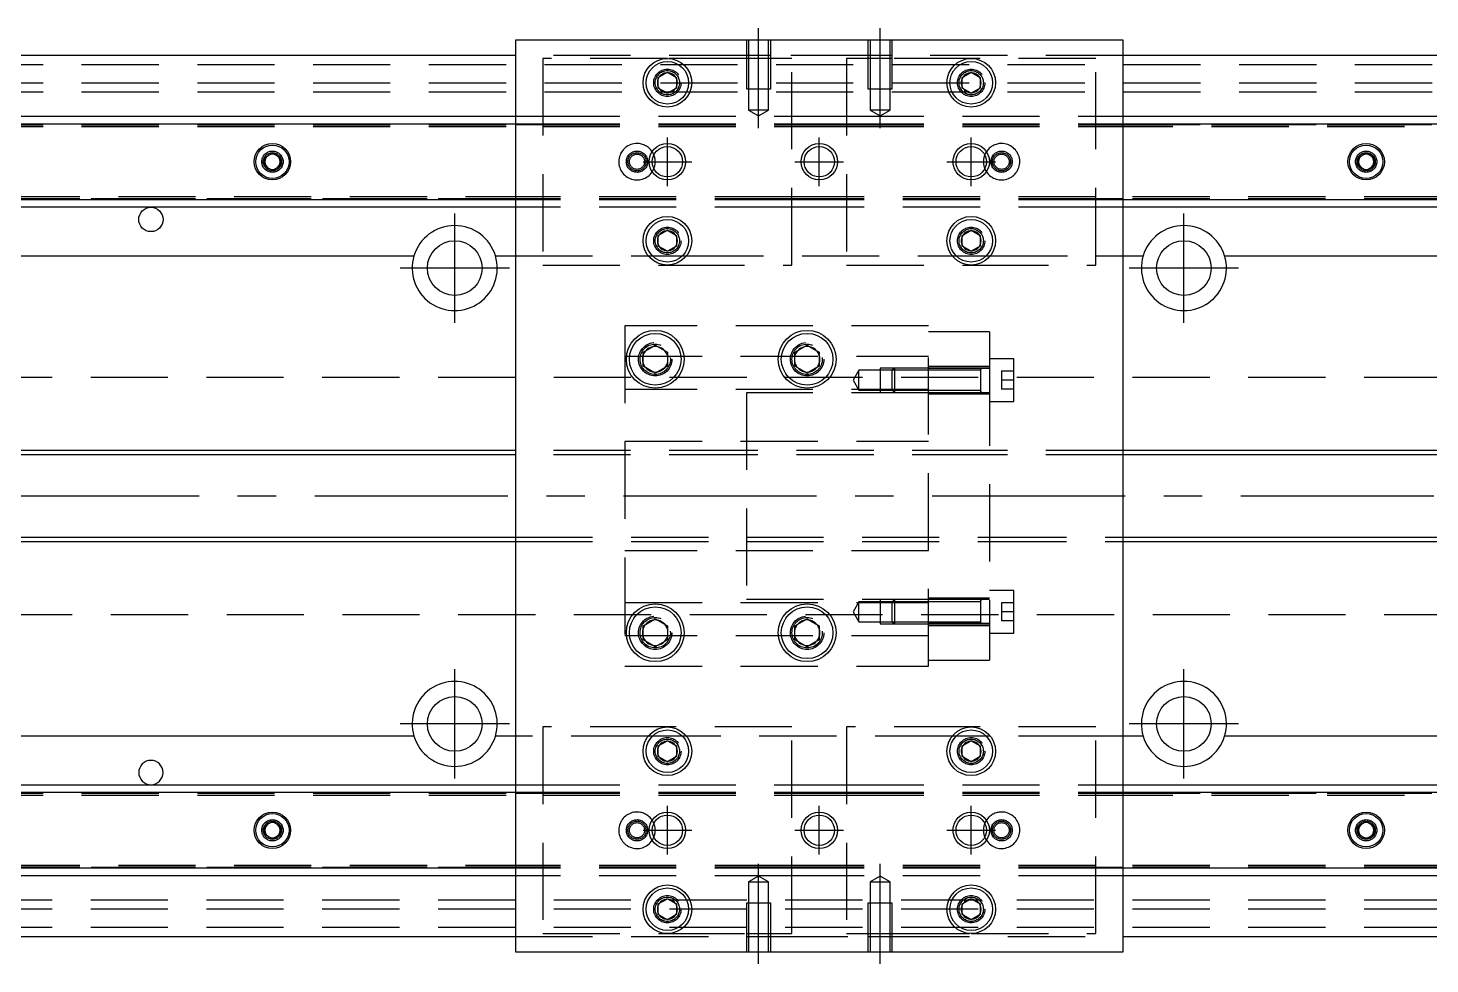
# Model space of a CAD drawing. Extents: x -11 to 902, y -261 to 77.
# Drawn here: x 219.8 to 450.5, y -77 to 77 of the extents above; entities that cross this region are included whole.
import ezdxf

# ---------------------------------------------------------------- set-up
doc = ezdxf.new("R2010")
doc.units = 0
doc.linetypes.add('CENTER', pattern=[50.8, 31.75, -6.35, 6.35, -6.35])
doc.linetypes.add('DASHED', pattern=[19.05, 12.7, -6.35])
doc.layers.get('0').update_dxf_attribs({"linetype": 'CONTINUOUS'})
doc.layers.add('CENTER', color=1, linetype='CENTER')

msp = doc.modelspace()

# ---------------------------------------------------------------- linework, layer by layer
at = {"color": 7, "linetype": 'CONTINUOUS'}
for p, q in [((400, 75), (300, 75)), ((300, 75), (300, -75)), ((400, -75), (400, 75)), ((300, 72.5), (0, 72.5)), ((700, 72.5), (400, 72.5)), ((323.5, 68.866026), (325, 69.73205)), ((325, 69.73205), (326.5, 68.866026)), ((373.5, 68.866026), (375, 69.73205)), ((375, 69.73205), (376.5, 68.866026)), ((323.5, 67.133974), (323.5, 68.866026)), ((325, 66.26795), (323.5, 67.133974)), ((326.5, 67.133974), (325, 66.26795)), ((326.5, 68.866026), (326.5, 67.133974)), ((373.5, 67.133974), (373.5, 68.866026)), ((375, 66.26795), (373.5, 67.133974)), ((376.5, 67.133974), (375, 66.26795)), ((376.5, 68.866026), (376.5, 67.133974)), ((0, 62.5), (300, 62.5)), ((400, 62.5), (700, 62.5)), ((0, 61.247728), (300, 61.247728)), ((400, 61.247728), (700, 61.247728)), ((258.75, 55.721688), (260, 56.443376)), ((258.75, 54.278312), (258.75, 55.721688)), ((260, 56.443376), (261.25, 55.721688)), ((261.25, 55.721688), (261.25, 54.278312)), ((438.75, 55.721688), (440, 56.443376)), ((438.75, 54.278312), (438.75, 55.721688)), ((440, 56.443376), (441.25, 55.721688)), ((441.25, 55.721688), (441.25, 54.278312)), ((260, 53.556624), (258.75, 54.278312)), ((261.25, 54.278312), (260, 53.556624)), ((440, 53.556624), (438.75, 54.278312)), ((441.25, 54.278312), (440, 53.556624)), ((300, 48.752272), (0, 48.752272)), ((700, 48.752272), (400, 48.752272)), ((300, 47.5), (0, 47.5)), ((700, 47.5), (400, 47.5)), ((323.5, 42.866026), (325, 43.73205)), ((323.5, 41.133974), (323.5, 42.866026)), ((325, 43.73205), (326.5, 42.866026)), ((326.5, 42.866026), (326.5, 41.133974)), ((373.5, 42.866026), (375, 43.73205)), ((373.5, 41.133974), (373.5, 42.866026)), ((375, 43.73205), (376.5, 42.866026)), ((376.5, 42.866026), (376.5, 41.133974)), ((176.708204, 39.5), (283.291796, 39.5)), ((296.708204, 39.5), (300, 39.5)), ((325, 40.26795), (323.5, 41.133974)), ((326.5, 41.133974), (325, 40.26795)), ((375, 40.26795), (373.5, 41.133974)), ((376.5, 41.133974), (375, 40.26795)), ((400, 39.5), (403.291796, 39.5)), ((416.708204, 39.5), (523.291796, 39.5)), ((321, 23.6547), (323, 24.809402)), ((321, 21.3453), (321, 23.6547)), ((323, 24.809402), (325, 23.6547)), ((325, 23.6547), (325, 21.3453)), ((346, 23.6547), (348, 24.809402)), ((346, 21.3453), (346, 23.6547)), ((348, 24.809402), (350, 23.6547)), ((350, 23.6547), (350, 21.3453)), ((323, 20.190598), (321, 21.3453)), ((325, 21.3453), (323, 20.190598)), ((348, 20.190598), (346, 21.3453)), ((350, 21.3453), (348, 20.190598)), ((300, 7.5), (40.5, 7.5)), ((650, 7.5), (400, 7.5)), ((40.5, -7.5), (300, -7.5)), ((400, -7.5), (650, -7.5)), ((321, -21.3453), (323, -20.190598)), ((323, -20.190598), (325, -21.3453)), ((346, -21.3453), (348, -20.190598)), ((348, -20.190598), (350, -21.3453)), ((321, -23.6547), (321, -21.3453)), ((325, -21.3453), (325, -23.6547)), ((346, -23.6547), (346, -21.3453)), ((350, -21.3453), (350, -23.6547)), ((323, -24.809402), (321, -23.6547)), ((325, -23.6547), (323, -24.809402)), ((348, -24.809402), (346, -23.6547)), ((350, -23.6547), (348, -24.809402)), ((283.291796, -39.5), (176.708204, -39.5)), ((300, -39.5), (296.708204, -39.5)), ((323.5, -41.133974), (325, -40.26795)), ((323.5, -42.866026), (323.5, -41.133974)), ((325, -40.26795), (326.5, -41.133974)), ((326.5, -41.133974), (326.5, -42.866026)), ((373.5, -41.133974), (375, -40.26795)), ((373.5, -42.866026), (373.5, -41.133974)), ((375, -40.26795), (376.5, -41.133974)), ((376.5, -41.133974), (376.5, -42.866026)), ((403.291796, -39.5), (400, -39.5)), ((523.291796, -39.5), (416.708204, -39.5)), ((325, -43.73205), (323.5, -42.866026)), ((326.5, -42.866026), (325, -43.73205)), ((375, -43.73205), (373.5, -42.866026)), ((376.5, -42.866026), (375, -43.73205)), ((0, -47.5), (300, -47.5)), ((400, -47.5), (700, -47.5)), ((0, -48.752272), (300, -48.752272)), ((400, -48.752272), (700, -48.752272)), ((258.75, -54.278312), (260, -53.556624)), ((258.75, -55.721688), (258.75, -54.278312)), ((260, -53.556624), (261.25, -54.278312)), ((261.25, -54.278312), (261.25, -55.721688)), ((438.75, -54.278312), (440, -53.556624)), ((438.75, -55.721688), (438.75, -54.278312)), ((440, -53.556624), (441.25, -54.278312)), ((441.25, -54.278312), (441.25, -55.721688)), ((260, -56.443376), (258.75, -55.721688)), ((261.25, -55.721688), (260, -56.443376)), ((440, -56.443376), (438.75, -55.721688)), ((441.25, -55.721688), (440, -56.443376)), ((300, -61.247728), (0, -61.247728)), ((700, -61.247728), (400, -61.247728)), ((300, -62.5), (0, -62.5)), ((700, -62.5), (400, -62.5)), ((323.5, -67.133974), (325, -66.26795)), ((325, -66.26795), (326.5, -67.133974)), ((373.5, -67.133974), (375, -66.26795)), ((375, -66.26795), (376.5, -67.133974)), ((323.5, -68.866026), (323.5, -67.133974)), ((325, -69.73205), (323.5, -68.866026)), ((326.5, -68.866026), (325, -69.73205)), ((326.5, -67.133974), (326.5, -68.866026)), ((373.5, -68.866026), (373.5, -67.133974)), ((375, -69.73205), (373.5, -68.866026)), ((376.5, -68.866026), (375, -69.73205)), ((376.5, -67.133974), (376.5, -68.866026)), ((0, -72.5), (300, -72.5)), ((400, -72.5), (700, -72.5)), ((300, -75), (400, -75))]:
    msp.add_line(p, q, dxfattribs=at)
at = {"color": 3, "linetype": 'DASHED'}
for p, q in [((338.000006, 75), (338.000006, 67)), ((338.35, 75), (338.35, 67)), ((341.65, 67), (341.65, 75)), ((341.999994, 67), (341.999994, 75)), ((358.000006, 75), (358.000006, 67)), ((358.35, 75), (358.35, 67)), ((361.65, 67), (361.65, 75)), ((361.999994, 67), (361.999994, 75)), ((338.000006, 72.5), (300, 72.5)), ((304.5, 72), (304.5, 38)), ((325, 72), (304.5, 72)), ((338.000006, 72), (325, 72)), ((341.999994, 72.5), (338.000006, 72.5)), ((341.999994, 72), (338.000006, 72)), ((358.000006, 72.5), (341.999994, 72.5)), ((345.5, 72), (341.999994, 72)), ((345.5, 38), (345.5, 72)), ((354.5, 72), (354.5, 38)), ((358.000006, 72), (354.5, 72)), ((361.999994, 72.5), (358.000006, 72.5)), ((361.999994, 72), (358.000006, 72)), ((400, 72.5), (361.999994, 72.5)), ((375, 72), (361.999994, 72)), ((395.5, 72), (375, 72)), ((395.5, 38), (395.5, 72)), ((0, 71), (700, 71)), ((0, 68), (700, 68)), ((326.973226, 68.326156), (327, 68)), ((338.000006, 67), (341.999994, 67)), ((338.35, 67), (338.35, 63.5)), ((341.65, 63.5), (341.65, 67)), ((358.000006, 67), (361.999994, 67)), ((358.35, 67), (358.35, 63.5)), ((361.65, 63.5), (361.65, 67)), ((376.973226, 68.326156), (377, 68)), ((0, 66.5), (700, 66.5)), ((300, 62.5), (304.5, 62.5)), ((304.5, 62.5), (345.5, 62.5)), ((341.65, 63.5), (338.35, 63.5)), ((338.35, 63.5), (340, 62.547372)), ((340, 62.547372), (341.65, 63.5)), ((345.5, 62.5), (354.5, 62.5)), ((354.5, 62.5), (395.5, 62.5)), ((361.65, 63.5), (358.35, 63.5)), ((358.35, 63.5), (360, 62.547372)), ((360, 62.547372), (361.65, 63.5)), ((395.5, 62.5), (400, 62.5)), ((0, 61.1147), (300, 61.1147)), ((0, 61.1), (304.5, 61.1)), ((0, 60.8), (304.5, 60.8)), ((300, 61.247728), (304.5, 61.247728)), ((300, 61.1147), (304.5, 61.1147)), ((304.5, 61.247728), (345.5, 61.247728)), ((304.5, 61.1147), (345.5, 61.1147)), ((304.5, 61.1), (345.5, 61.1)), ((304.5, 60.8), (345.5, 60.8)), ((345.5, 61.247728), (354.5, 61.247728)), ((345.5, 61.1147), (354.5, 61.1147)), ((345.5, 61.1), (354.5, 61.1)), ((345.5, 60.8), (354.5, 60.8)), ((354.5, 61.247728), (395.5, 61.247728)), ((354.5, 61.1147), (395.5, 61.1147)), ((354.5, 61.1), (395.5, 61.1)), ((354.5, 60.8), (395.5, 60.8)), ((395.5, 61.247728), (400, 61.247728)), ((395.5, 61.1147), (400, 61.1147)), ((395.5, 61.1), (700, 61.1)), ((395.5, 60.8), (700, 60.8)), ((400, 61.1147), (700, 61.1147)), ((258.5, 55), (258.52041, 55.24661)), ((441.477374, 55.25955), (441.5, 55)), ((304.5, 49.2), (0, 49.2)), ((304.5, 48.9), (0, 48.9)), ((300, 48.8853), (0, 48.8853)), ((304.5, 48.8853), (300, 48.8853)), ((304.5, 48.752272), (300, 48.752272)), ((345.5, 49.2), (304.5, 49.2)), ((345.5, 48.9), (304.5, 48.9)), ((345.5, 48.8853), (304.5, 48.8853)), ((345.5, 48.752272), (304.5, 48.752272)), ((354.5, 49.2), (345.5, 49.2)), ((354.5, 48.9), (345.5, 48.9)), ((354.5, 48.8853), (345.5, 48.8853)), ((354.5, 48.752272), (345.5, 48.752272)), ((395.5, 49.2), (354.5, 49.2)), ((395.5, 48.9), (354.5, 48.9)), ((395.5, 48.8853), (354.5, 48.8853)), ((395.5, 48.752272), (354.5, 48.752272)), ((700, 49.2), (395.5, 49.2)), ((700, 48.9), (395.5, 48.9)), ((400, 48.8853), (395.5, 48.8853)), ((400, 48.752272), (395.5, 48.752272)), ((700, 48.8853), (400, 48.8853)), ((304.5, 47.5), (300, 47.5)), ((345.5, 47.5), (304.5, 47.5)), ((354.5, 47.5), (345.5, 47.5)), ((395.5, 47.5), (354.5, 47.5)), ((400, 47.5), (395.5, 47.5)), ((326.973226, 42.326156), (327, 42)), ((373, 42), (373.030168, 42.346066)), ((300, 39.5), (321.877502, 39.5)), ((321.877502, 39.5), (322.55051, 39.5)), ((322.55051, 39.5), (327.44949, 39.5)), ((327.44949, 39.5), (328.122498, 39.5)), ((328.122498, 39.5), (371.877502, 39.5)), ((371.877502, 39.5), (372.55051, 39.5)), ((372.55051, 39.5), (377.44949, 39.5)), ((377.44949, 39.5), (378.122498, 39.5)), ((378.122498, 39.5), (395.5, 39.5)), ((395.5, 39.5), (400, 39.5)), ((304.5, 38), (325, 38)), ((325, 38), (345.5, 38)), ((354.5, 38), (375, 38)), ((375, 38), (395.5, 38)), ((318, 28), (318, -28)), ((368, 28), (318, 28)), ((368, -28), (368, 28)), ((378, 27), (368, 27)), ((378, 27), (378, 20.976176)), ((318, 23), (368, 23)), ((325.483582, 22.786038), (325.5, 22.5)), ((350.483582, 22.786038), (350.5, 22.5)), ((360, 21.052554), (360, 17.052564)), ((362.35, 21.052554), (360, 21.052554)), ((362.35, 21.052558), (362, 20.702558)), ((362.35, 21.052558), (362.35, 17.052558)), ((368, 21.052554), (362.35, 21.052554)), ((378, 21.302558), (368, 21.302558)), ((376.605, 21.052558), (368, 21.052556)), ((378, 20.976176), (368, 20.976176)), ((378, 21.052558), (376.595, 21.052558)), ((376.6, 17.052554), (376.6, 21.052564)), ((376.6, 17.052554), (376.6, 21.052564)), ((376.6, 20.702558), (376.6, 21.052564)), ((376.6, 20.836098), (376.6, 21.052558)), ((376.6, 21.052558), (376.6, 20.835892)), ((376.6, 17.26902), (376.6, 20.836098)), ((382, 22.552558), (378, 22.552558)), ((378, 20.976176), (378, -20.976176)), ((382, 15.552558), (382, 22.552558)), ((700, 19.5), (61.969694, 19.5)), ((356.5, 20.702558), (355.547372, 19.052558)), ((355.547372, 19.052558), (356.5, 17.402558)), ((356.5, 17.402558), (356.5, 20.702558)), ((360, 20.702558), (356.5, 20.702558)), ((362, 20.702558), (360, 20.702558)), ((362, 17.402558), (362, 20.702558)), ((368, 20.702558), (362, 20.702558)), ((368, 20.702558), (362, 20.702558)), ((376.6, 20.702558), (368, 20.702558)), ((376.6, 17.402558), (376.6, 20.702558)), ((380, 20.552558), (380, 19.052558)), ((382, 20.552558), (380, 20.552558)), ((382, 19.052558), (380, 19.052558)), ((380, 19.052558), (380, 17.552558)), ((368, 17.5), (318, 17.5)), ((338, 17), (338, -17)), ((368, 17), (338, 17)), ((356.5, 17.402558), (360, 17.402558)), ((360, 17.402558), (362, 17.402558)), ((360, 17.052564), (362.35, 17.052564)), ((362, 17.402558), (368, 17.402558)), ((362, 17.402558), (362.35, 17.052558)), ((362, 17.402558), (368, 17.402558)), ((362.35, 17.052564), (368, 17.052564)), ((368, 17.402558), (376.6, 17.402558)), ((368, 17.052562), (376.605, 17.052558)), ((368, 16.802558), (378, 16.802558)), ((376.595, 17.052558), (378, 17.052558)), ((376.6, 17.052554), (376.6, 17.402558)), ((376.6, 17.269268), (376.6, 17.052558)), ((376.6, 17.052558), (376.6, 17.26902)), ((382, 17.552558), (380, 17.552558)), ((378, 15.552558), (382, 15.552558)), ((338, 7.5), (300, 7.5)), ((318, 9), (368, 9)), ((378, 7.5), (338, 7.5)), ((400, 7.5), (378, 7.5)), ((338, 6.75), (300, 6.75)), ((378, 6.75), (338, 6.75)), ((400, 6.75), (378, 6.75)), ((300, -6.75), (338, -6.75)), ((338, -6.75), (378, -6.75)), ((378, -6.75), (400, -6.75)), ((300, -7.5), (338, -7.5)), ((368, -9), (318, -9)), ((338, -7.5), (378, -7.5)), ((378, -7.5), (400, -7.5)), ((382, -15.552558), (378, -15.552558)), ((382, -22.552558), (382, -15.552558)), ((318, -17.5), (368, -17.5)), ((338, -17), (368, -17)), ((356.5, -17.402558), (355.547372, -19.052558)), ((356.5, -20.702558), (356.5, -17.402558)), ((360, -17.402558), (356.5, -17.402558)), ((360, -17.052564), (360, -21.052554)), ((362.35, -17.052564), (360, -17.052564)), ((362, -17.402558), (360, -17.402558)), ((362.35, -17.052558), (362, -17.402558)), ((362, -20.702558), (362, -17.402558)), ((368, -17.402558), (362, -17.402558)), ((368, -17.402558), (362, -17.402558)), ((362.35, -17.052558), (362.35, -21.052558)), ((368, -17.052564), (362.35, -17.052564)), ((378, -16.802558), (368, -16.802558)), ((376.605, -17.052558), (368, -17.052562)), ((376.6, -17.402558), (368, -17.402558)), ((378, -17.052558), (376.595, -17.052558)), ((376.6, -21.052564), (376.6, -17.052554)), ((376.6, -17.402558), (376.6, -17.052554)), ((376.6, -17.26902), (376.6, -17.052558)), ((376.6, -17.052558), (376.6, -17.269226)), ((376.6, -20.836098), (376.6, -17.26902)), ((376.6, -20.702558), (376.6, -17.402558)), ((380, -17.552558), (380, -19.052558)), ((382, -17.552558), (380, -17.552558)), ((61.969694, -19.5), (700, -19.5)), ((355.547372, -19.052558), (356.5, -20.702558)), ((356.5, -20.702558), (360, -20.702558)), ((360, -20.702558), (362, -20.702558)), ((362, -20.702558), (368, -20.702558)), ((362, -20.702558), (362.35, -21.052558)), ((362, -20.702558), (368, -20.702558)), ((368, -20.702558), (376.6, -20.702558)), ((376.6, -21.052564), (376.6, -20.702558)), ((382, -19.052558), (380, -19.052558)), ((380, -19.052558), (380, -20.552558)), ((382, -20.552558), (380, -20.552558)), ((368, -23), (318, -23)), ((325.483582, -22.213962), (325.5, -22.5)), ((350.483582, -22.213962), (350.5, -22.5)), ((360, -21.052554), (362.35, -21.052554)), ((362.35, -21.052554), (368, -21.052554)), ((378, -20.976176), (368, -20.976176)), ((378, -20.976176), (368, -20.976176)), ((368, -21.052556), (376.605, -21.052558)), ((368, -21.302558), (378, -21.302558)), ((376.595, -21.052558), (378, -21.052558)), ((376.6, -20.83585), (376.6, -21.052558)), ((376.6, -21.052558), (376.6, -20.836098)), ((378, -20.976176), (378, -27)), ((378, -22.552558), (382, -22.552558)), ((368, -27), (378, -27)), ((318, -28), (368, -28)), ((304.5, -38), (304.5, -72)), ((325, -38), (304.5, -38)), ((345.5, -38), (325, -38)), ((345.5, -72), (345.5, -38)), ((375, -38), (354.5, -38)), ((354.5, -38), (354.5, -72)), ((395.5, -38), (375, -38)), ((395.5, -72), (395.5, -38)), ((321.877502, -39.5), (300, -39.5)), ((322.55051, -39.5), (321.877502, -39.5)), ((327.44949, -39.5), (322.55051, -39.5)), ((328.122498, -39.5), (327.44949, -39.5)), ((371.877502, -39.5), (328.122498, -39.5)), ((372.55051, -39.5), (371.877502, -39.5)), ((377.44949, -39.5), (372.55051, -39.5)), ((378.122498, -39.5), (377.44949, -39.5)), ((395.5, -39.5), (378.122498, -39.5)), ((400, -39.5), (395.5, -39.5)), ((326.973226, -41.673844), (327, -42)), ((376.973226, -41.673844), (377, -42)), ((300, -47.5), (304.5, -47.5)), ((304.5, -47.5), (345.5, -47.5)), ((345.5, -47.5), (354.5, -47.5)), ((354.5, -47.5), (395.5, -47.5)), ((395.5, -47.5), (400, -47.5)), ((0, -48.8853), (300, -48.8853)), ((0, -48.9), (304.5, -48.9)), ((0, -49.2), (304.5, -49.2)), ((300, -48.752272), (304.5, -48.752272)), ((300, -48.8853), (304.5, -48.8853)), ((304.5, -48.752272), (345.5, -48.752272)), ((304.5, -48.8853), (345.5, -48.8853)), ((304.5, -48.9), (345.5, -48.9)), ((304.5, -49.2), (345.5, -49.2)), ((345.5, -48.752272), (354.5, -48.752272)), ((345.5, -48.8853), (354.5, -48.8853)), ((345.5, -48.9), (354.5, -48.9)), ((345.5, -49.2), (354.5, -49.2)), ((354.5, -48.752272), (395.5, -48.752272)), ((354.5, -48.8853), (395.5, -48.8853)), ((354.5, -48.9), (395.5, -48.9)), ((354.5, -49.2), (395.5, -49.2)), ((395.5, -48.752272), (400, -48.752272)), ((395.5, -48.8853), (400, -48.8853)), ((395.5, -48.9), (700, -48.9)), ((395.5, -49.2), (700, -49.2)), ((400, -48.8853), (700, -48.8853)), ((258.5, -55), (258.52041, -54.75339)), ((441.477374, -54.74045), (441.5, -55)), ((304.5, -60.8), (0, -60.8)), ((304.5, -61.1), (0, -61.1)), ((300, -61.1147), (0, -61.1147)), ((304.5, -61.1147), (300, -61.1147)), ((304.5, -61.247728), (300, -61.247728)), ((345.5, -60.8), (304.5, -60.8)), ((345.5, -61.1), (304.5, -61.1)), ((345.5, -61.1147), (304.5, -61.1147)), ((345.5, -61.247728), (304.5, -61.247728)), ((354.5, -60.8), (345.5, -60.8)), ((354.5, -61.1), (345.5, -61.1)), ((354.5, -61.1147), (345.5, -61.1147)), ((354.5, -61.247728), (345.5, -61.247728)), ((395.5, -60.8), (354.5, -60.8)), ((395.5, -61.1), (354.5, -61.1)), ((395.5, -61.1147), (354.5, -61.1147)), ((395.5, -61.247728), (354.5, -61.247728)), ((700, -60.8), (395.5, -60.8)), ((700, -61.1), (395.5, -61.1)), ((400, -61.1147), (395.5, -61.1147)), ((400, -61.247728), (395.5, -61.247728)), ((700, -61.1147), (400, -61.1147)), ((304.5, -62.5), (300, -62.5)), ((345.5, -62.5), (304.5, -62.5)), ((340, -62.547372), (338.35, -63.5)), ((338.35, -63.5), (340, -63.5)), ((338.35, -63.5), (338.35, -67)), ((341.65, -63.5), (340, -62.547372)), ((340, -63.5), (341.65, -63.5)), ((341.65, -67), (341.65, -63.5)), ((354.5, -62.5), (345.5, -62.5)), ((395.5, -62.5), (354.5, -62.5)), ((360, -62.547372), (358.35, -63.5)), ((358.35, -63.5), (360, -63.5)), ((358.35, -63.5), (358.35, -67)), ((361.65, -63.5), (360, -62.547372)), ((360, -63.5), (361.65, -63.5)), ((361.65, -67), (361.65, -63.5)), ((400, -62.5), (395.5, -62.5)), ((700, -66.5), (0, -66.5)), ((700, -68), (0, -68)), ((326.973226, -67.673844), (327, -68)), ((341.999994, -67), (338.000006, -67)), ((338.000006, -67), (338.000006, -75)), ((338.35, -67), (338.35, -75)), ((341.65, -75), (341.65, -67)), ((341.999994, -75), (341.999994, -67)), ((361.999994, -67), (358.000006, -67)), ((358.000006, -67), (358.000006, -75)), ((358.35, -67), (358.35, -75)), ((361.65, -75), (361.65, -67)), ((361.999994, -75), (361.999994, -67)), ((376.973226, -67.673844), (377, -68)), ((700, -71), (0, -71)), ((300, -72.5), (338.000006, -72.5)), ((304.5, -72), (325, -72)), ((325, -72), (338.000006, -72)), ((338.000006, -72), (341.999994, -72)), ((338.000006, -72.5), (341.999994, -72.5)), ((341.999994, -72), (345.5, -72)), ((341.999994, -72.5), (358.000006, -72.5)), ((354.5, -72), (358.000006, -72)), ((358.000006, -72), (361.999994, -72)), ((358.000006, -72.5), (361.999994, -72.5)), ((361.999994, -72), (375, -72)), ((361.999994, -72.5), (400, -72.5)), ((375, -72), (395.5, -72))]:
    msp.add_line(p, q, dxfattribs=at)
at = {"color": 3, "linetype": 'CONTINUOUS'}
for p, q in [((300, 6.75), (40.5, 6.75)), ((650, 6.75), (400, 6.75)), ((40.5, -6.75), (300, -6.75)), ((400, -6.75), (650, -6.75))]:
    msp.add_line(p, q, dxfattribs=at)
at = {"color": 7, "linetype": 'CONTINUOUS'}
for centre, radius in [((325, 68), 4), ((375, 68), 4), ((325, 68), 3.5), ((375, 68), 3.5), ((260, 55), 3), ((260, 55), 2.75), ((350, 55), 3), ((440, 55), 3), ((440, 55), 2.75), ((325, 55), 2.5), ((350, 55), 2.5), ((375, 55), 2.5), ((240, 45.5), 2), ((325, 42), 4), ((325, 42), 3.5), ((375, 42), 4), ((375, 42), 3.5), ((290, 37.5), 4.5), ((410, 37.5), 4.5), ((323, 22.5), 4.75), ((323, 22.5), 4.25), ((348, 22.5), 4.75), ((348, 22.5), 4.25), ((323, -22.5), 4.75), ((323, -22.5), 4.25), ((348, -22.5), 4.75), ((348, -22.5), 4.25), ((290, -37.5), 4.5), ((410, -37.5), 4.5), ((325, -42), 4), ((325, -42), 3.5), ((375, -42), 4), ((375, -42), 3.5), ((260, -55), 3), ((260, -55), 2.75), ((325, -55), 2.5), ((350, -55), 3), ((350, -55), 2.5), ((375, -55), 2.5), ((440, -55), 3), ((440, -55), 2.75), ((325, -68), 4), ((325, -68), 3.5), ((375, -68), 4), ((375, -68), 3.5)]:
    msp.add_circle(centre, radius, dxfattribs=at)
at = {"color": 3, "linetype": 'DASHED'}
for centre, radius in [((325, 68), 2.25), ((325, 68), 2), ((375, 68), 2.25), ((375, 68), 2), ((260, 55), 1.75), ((260, 55), 1.5), ((320, 55), 1.75), ((320, 55), 1.5), ((320, 55), 1.25), ((380, 55), 1.75), ((380, 55), 1.5), ((380, 55), 1.25), ((440, 55), 1.75), ((440, 55), 1.5), ((325, 42), 2.25), ((325, 42), 2), ((375, 42), 2.25), ((375, 42), 2), ((323, 22.5), 2.75), ((323, 22.5), 2.5), ((348, 22.5), 2.75), ((348, 22.5), 2.5), ((323, -22.5), 2.75), ((323, -22.5), 2.5), ((348, -22.5), 2.75), ((348, -22.5), 2.5), ((325, -42), 2.25), ((325, -42), 2), ((375, -42), 2.25), ((375, -42), 2), ((260, -55), 1.75), ((260, -55), 1.5), ((320, -55), 1.75), ((320, -55), 1.5), ((320, -55), 1.25), ((380, -55), 1.75), ((380, -55), 1.5), ((380, -55), 1.25), ((440, -55), 1.75), ((440, -55), 1.5), ((325, -68), 2.25), ((325, -68), 2), ((375, -68), 2.25), ((375, -68), 2)]:
    msp.add_circle(centre, radius, dxfattribs=at)
at = {"color": 3, "linetype": 'CONTINUOUS'}
for centre in [(325, 55), (375, 55), (325, -55), (375, -55)]:
    msp.add_circle(centre, 3, dxfattribs=at)
at = {"color": 7, "linetype": 'CONTINUOUS'}
for centre, radius, start, end in [((325, 68), 1.65, 95.380023, 144.619977), ((325, 68), 1.65, 84.619977, 95.380023), ((325, 68), 1.65, 35.380023, 84.619977), ((375, 68), 1.65, 95.380023, 144.619977), ((375, 68), 1.65, 84.619977, 95.380023), ((375, 68), 1.65, 35.380023, 84.619977), ((325, 68), 1.65, 155.380023, 180), ((325, 68), 1.65, 180, 204.619977), ((325, 68), 1.65, 144.619977, 155.380023), ((325, 68), 1.65, 204.619977, 215.380023), ((325, 68), 1.65, 215.380023, 264.619977), ((325, 68), 1.65, 275.380023, 324.619977), ((325, 68), 1.65, 24.619977, 35.380023), ((325, 68), 1.65, 324.619977, 335.380023), ((325, 68), 1.65, 335.380023, 24.619977), ((375, 68), 1.65, 155.380023, 180), ((375, 68), 1.65, 180, 204.619977), ((375, 68), 1.65, 144.619977, 155.380023), ((375, 68), 1.65, 204.619977, 215.380023), ((375, 68), 1.65, 215.380023, 264.619977), ((375, 68), 1.65, 275.380023, 324.619977), ((375, 68), 1.65, 24.619977, 35.380023), ((375, 68), 1.65, 324.619977, 335.380023), ((375, 68), 1.65, 335.380023, 24.619977), ((325, 68), 1.65, 264.619977, 275.380023), ((375, 68), 1.65, 264.619977, 275.380023), ((260, 55), 1.25, 120, 180), ((260, 55), 1.25, 60, 120), ((260, 55), 1.25, 0, 60), ((440, 55), 1.25, 120, 180), ((440, 55), 1.25, 60, 120), ((440, 55), 1.25, 0, 60), ((260, 55), 1.25, 180, 240), ((260, 55), 1.25, 240, 300), ((260, 55), 1.25, 300, 0), ((440, 55), 1.25, 180, 240), ((440, 55), 1.25, 240, 300), ((440, 55), 1.25, 300, 0), ((290, 37.5), 7, 16.60155, 163.39845), ((410, 37.5), 7, 16.60155, 163.39845), ((325, 42), 1.65, 155.380023, 180), ((325, 42), 1.65, 180, 204.619977), ((325, 42), 1.65, 144.619977, 155.380023), ((325, 42), 1.65, 95.380023, 144.619977), ((325, 42), 1.65, 84.619977, 95.380023), ((325, 42), 1.65, 35.380023, 84.619977), ((325, 42), 1.65, 24.619977, 35.380023), ((325, 42), 1.65, 335.380023, 24.619977), ((375, 42), 1.65, 155.380023, 180), ((375, 42), 1.65, 180, 204.619977), ((375, 42), 1.65, 144.619977, 155.380023), ((375, 42), 1.65, 95.380023, 144.619977), ((375, 42), 1.65, 84.619977, 95.380023), ((375, 42), 1.65, 35.380023, 84.619977), ((375, 42), 1.65, 24.619977, 35.380023), ((375, 42), 1.65, 335.380023, 24.619977), ((290, 37.5), 7, 163.39845, 16.60155), ((325, 42), 1.65, 204.619977, 215.380023), ((325, 42), 1.65, 215.380023, 264.619977), ((325, 42), 1.65, 264.619977, 275.380023), ((325, 42), 1.65, 275.380023, 324.619977), ((325, 42), 1.65, 324.619977, 335.380023), ((375, 42), 1.65, 204.619977, 215.380023), ((375, 42), 1.65, 215.380023, 264.619977), ((375, 42), 1.65, 264.619977, 275.380023), ((375, 42), 1.65, 275.380023, 324.619977), ((375, 42), 1.65, 324.619977, 335.380023), ((410, 37.5), 7, 163.39845, 16.60155), ((323, 22.5), 2.1, 162.24721, 180), ((323, 22.5), 2.1, 137.75279, 162.24721), ((323, 22.5), 2.1, 102.24721, 137.75279), ((323, 22.5), 2.1, 77.75279, 102.24721), ((323, 22.5), 2.1, 42.24721, 77.75279), ((323, 22.5), 2.1, 17.75279, 42.24721), ((323, 22.5), 2.1, 342.24721, 17.75279), ((348, 22.5), 2.1, 162.24721, 180), ((348, 22.5), 2.1, 137.75279, 162.24721), ((348, 22.5), 2.1, 102.24721, 137.75279), ((348, 22.5), 2.1, 77.75279, 102.24721), ((348, 22.5), 2.1, 42.24721, 77.75279), ((348, 22.5), 2.1, 17.75279, 42.24721), ((348, 22.5), 2.1, 342.24721, 17.75279), ((323, 22.5), 2.1, 180, 197.75279), ((323, 22.5), 2.1, 197.75279, 222.24721), ((323, 22.5), 2.1, 222.24721, 257.75279), ((323, 22.5), 2.1, 282.24721, 317.75279), ((323, 22.5), 2.1, 317.75279, 342.24721), ((348, 22.5), 2.1, 180, 197.75279), ((348, 22.5), 2.1, 197.75279, 222.24721), ((348, 22.5), 2.1, 222.24721, 257.75279), ((348, 22.5), 2.1, 282.24721, 317.75279), ((348, 22.5), 2.1, 317.75279, 342.24721), ((323, 22.5), 2.1, 257.75279, 282.24721), ((348, 22.5), 2.1, 257.75279, 282.24721), ((323, -22.5), 2.1, 102.24721, 137.75279), ((323, -22.5), 2.1, 77.75279, 102.24721), ((323, -22.5), 2.1, 42.24721, 77.75279), ((348, -22.5), 2.1, 102.24721, 137.75279), ((348, -22.5), 2.1, 77.75279, 102.24721), ((348, -22.5), 2.1, 42.24721, 77.75279), ((323, -22.5), 2.1, 162.24721, 180), ((323, -22.5), 2.1, 180, 197.75279), ((323, -22.5), 2.1, 137.75279, 162.24721), ((323, -22.5), 2.1, 17.75279, 42.24721), ((323, -22.5), 2.1, 342.24721, 17.75279), ((348, -22.5), 2.1, 162.24721, 180), ((348, -22.5), 2.1, 180, 197.75279), ((348, -22.5), 2.1, 137.75279, 162.24721), ((348, -22.5), 2.1, 17.75279, 42.24721), ((348, -22.5), 2.1, 342.24721, 17.75279), ((323, -22.5), 2.1, 197.75279, 222.24721), ((323, -22.5), 2.1, 222.24721, 257.75279), ((323, -22.5), 2.1, 257.75279, 282.24721), ((323, -22.5), 2.1, 282.24721, 317.75279), ((323, -22.5), 2.1, 317.75279, 342.24721), ((348, -22.5), 2.1, 197.75279, 222.24721), ((348, -22.5), 2.1, 222.24721, 257.75279), ((348, -22.5), 2.1, 257.75279, 282.24721), ((348, -22.5), 2.1, 282.24721, 317.75279), ((348, -22.5), 2.1, 317.75279, 342.24721), ((290, -37.5), 7, 343.39845, 196.60155), ((410, -37.5), 7, 343.39845, 196.60155), ((290, -37.5), 7, 196.60155, 343.39845), ((325, -42), 1.65, 155.380023, 180), ((325, -42), 1.65, 144.619977, 155.380023), ((325, -42), 1.65, 95.380023, 144.619977), ((325, -42), 1.65, 84.619977, 95.380023), ((325, -42), 1.65, 35.380023, 84.619977), ((325, -42), 1.65, 24.619977, 35.380023), ((325, -42), 1.65, 335.380023, 24.619977), ((375, -42), 1.65, 155.380023, 180), ((375, -42), 1.65, 144.619977, 155.380023), ((375, -42), 1.65, 95.380023, 144.619977), ((375, -42), 1.65, 84.619977, 95.380023), ((375, -42), 1.65, 35.380023, 84.619977), ((375, -42), 1.65, 24.619977, 35.380023), ((375, -42), 1.65, 335.380023, 24.619977), ((410, -37.5), 7, 196.60155, 343.39845), ((240, -45.5), 2, 90, 270), ((240, -45.5), 2, 270, 90), ((325, -42), 1.65, 180, 204.619977), ((325, -42), 1.65, 204.619977, 215.380023), ((325, -42), 1.65, 215.380023, 264.619977), ((325, -42), 1.65, 264.619977, 275.380023), ((325, -42), 1.65, 275.380023, 324.619977), ((325, -42), 1.65, 324.619977, 335.380023), ((375, -42), 1.65, 180, 204.619977), ((375, -42), 1.65, 204.619977, 215.380023), ((375, -42), 1.65, 215.380023, 264.619977), ((375, -42), 1.65, 264.619977, 275.380023), ((375, -42), 1.65, 275.380023, 324.619977), ((375, -42), 1.65, 324.619977, 335.380023), ((260, -55), 1.25, 120, 180), ((260, -55), 1.25, 180, 240), ((260, -55), 1.25, 60, 120), ((260, -55), 1.25, 0, 60), ((260, -55), 1.25, 300, 0), ((440, -55), 1.25, 120, 180), ((440, -55), 1.25, 180, 240), ((440, -55), 1.25, 60, 120), ((440, -55), 1.25, 0, 60), ((440, -55), 1.25, 300, 0), ((260, -55), 1.25, 240, 300), ((440, -55), 1.25, 240, 300), ((325, -68), 1.65, 95.380023, 144.619977), ((325, -68), 1.65, 84.619977, 95.380023), ((325, -68), 1.65, 35.380023, 84.619977), ((375, -68), 1.65, 95.380023, 144.619977), ((375, -68), 1.65, 84.619977, 95.380023), ((375, -68), 1.65, 35.380023, 84.619977), ((325, -68), 1.65, 155.380023, 180), ((325, -68), 1.65, 180, 204.619977), ((325, -68), 1.65, 144.619977, 155.380023), ((325, -68), 1.65, 204.619977, 215.380023), ((325, -68), 1.65, 215.380023, 264.619977), ((325, -68), 1.65, 275.380023, 324.619977), ((325, -68), 1.65, 24.619977, 35.380023), ((325, -68), 1.65, 324.619977, 335.380023), ((325, -68), 1.65, 335.380023, 24.619977), ((375, -68), 1.65, 155.380023, 180), ((375, -68), 1.65, 180, 204.619977), ((375, -68), 1.65, 144.619977, 155.380023), ((375, -68), 1.65, 204.619977, 215.380023), ((375, -68), 1.65, 215.380023, 264.619977), ((375, -68), 1.65, 275.380023, 324.619977), ((375, -68), 1.65, 24.619977, 35.380023), ((375, -68), 1.65, 324.619977, 335.380023), ((375, -68), 1.65, 335.380023, 24.619977), ((325, -68), 1.65, 264.619977, 275.380023), ((375, -68), 1.65, 264.619977, 275.380023)]:
    msp.add_arc(centre, radius, start, end, dxfattribs=at)
at = {"color": 3, "linetype": 'DASHED'}
for centre, start, end in [((320, 55), 90, 326.44269), ((320, 55), 33.55731, 90), ((380, 55), 213.55731, 90), ((380, 55), 90, 146.44269), ((320, 55), 22.331645, 33.55731), ((320, 55), 337.668355, 22.331645), ((380, 55), 157.668355, 202.331645), ((380, 55), 146.44269, 157.668355), ((320, 55), 326.44269, 337.668355), ((380, 55), 202.331645, 213.55731), ((320, -55), 90, 326.44269), ((320, -55), 33.55731, 90), ((380, -55), 213.55731, 90), ((380, -55), 90, 146.44269), ((320, -55), 22.331645, 33.55731), ((320, -55), 337.668355, 22.331645), ((380, -55), 157.668355, 202.331645), ((380, -55), 146.44269, 157.668355), ((320, -55), 326.44269, 337.668355), ((380, -55), 202.331645, 213.55731)]:
    msp.add_arc(centre, 3, start, end, dxfattribs=at)
at = {"layer": 'CENTER', "color": 1, "linetype": 'CENTER'}
for p, q in [((340, 60.547372), (340, 77)), ((360, 60.547372), (360, 77)), ((325, 51), (325, 59)), ((350, 51), (350, 59)), ((375, 51), (375, 59)), ((321, 55), (329, 55)), ((346, 55), (354, 55)), ((371, 55), (379, 55)), ((290, 28.5), (290, 46.5)), ((410, 28.5), (410, 46.5)), ((299, 37.5), (281, 37.5)), ((419, 37.5), (401, 37.5)), ((755.928927, 0), (-10.939157, 0)), ((290, -46.5), (290, -28.5)), ((410, -46.5), (410, -28.5)), ((299, -37.5), (281, -37.5)), ((419, -37.5), (401, -37.5)), ((325, -59), (325, -51)), ((350, -59), (350, -51)), ((375, -59), (375, -51)), ((321, -55), (329, -55)), ((346, -55), (354, -55)), ((371, -55), (379, -55)), ((340, -77), (340, -60.547372)), ((360, -77), (360, -60.547372))]:
    msp.add_line(p, q, dxfattribs=at)

doc.saveas('drawing.dxf')
